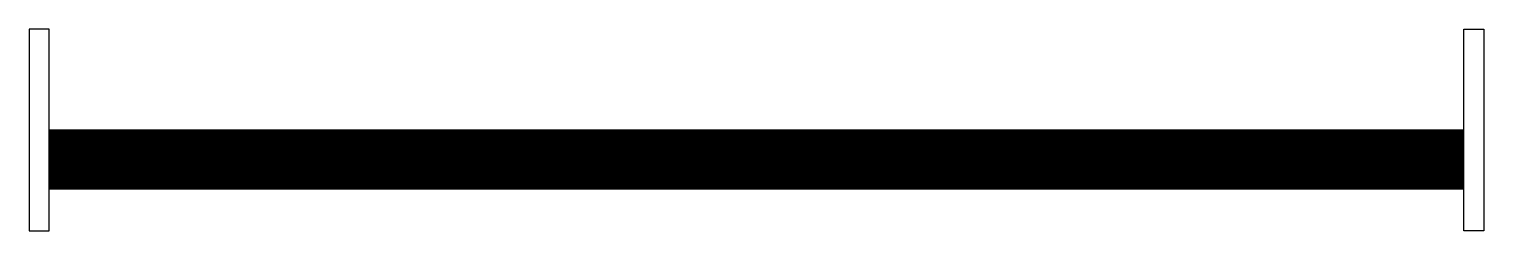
# Model space of a CAD drawing. Header units: millimetres. Extents: x 0 to 864, y 0 to 120.
import ezdxf

# ---------------------------------------------------------------- set-up
doc = ezdxf.new("R2010")
doc.units = ezdxf.units.MM

msp = doc.modelspace()

# ---------------------------------------------------------------- hatches: boundary and pattern name
h = msp.add_hatch()
h.set_pattern_fill('ANSI32', color=2)
h.set_pattern_definition([(45, (-33420.91935, 66971.97468), (-0.265165043, 0.265165043), []), (45, (-33420.74257, 66971.97468), (-0.265165043, 0.265165043), [])])
h.paths.add_polyline_path([(12, 60), (12, 25), (852, 25), (852, 60)])

# ---------------------------------------------------------------- linework, layer by layer
at = {"color": 2}
for points in [[(0, 0), (12, 0), (12, 120), (0, 120)], [(864, 0), (852, 0), (852, 120), (864, 120)], [(12, 25), (852, 25), (852, 60), (12, 60)]]:
    msp.add_lwpolyline(points, close=True, dxfattribs=at)

doc.saveas('drawing.dxf')
